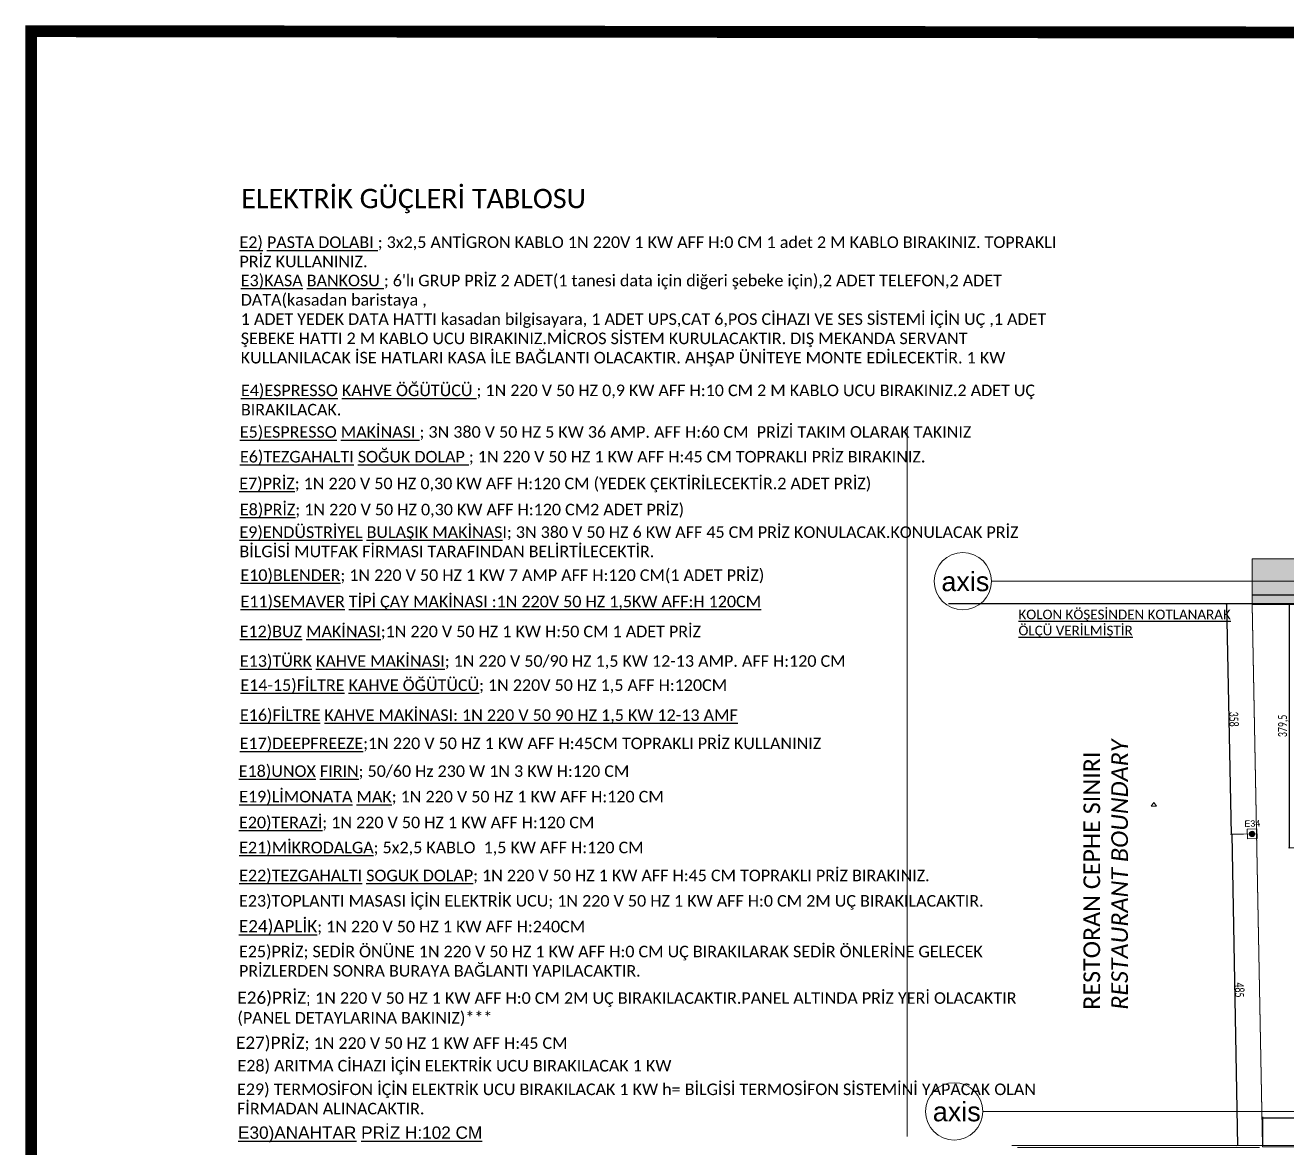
# Model space of a CAD drawing. Header units: millimetres. Extents: x -24 to 530668, y -246875 to -2983.
# Drawn here: x 263378 to 265341, y -118709 to -116962 of the extents above; entities that cross this region are included whole.
import ezdxf
from ezdxf.enums import TextEntityAlignment as Align

# ---------------------------------------------------------------- set-up
doc = ezdxf.new("R2010")
doc.units = ezdxf.units.MM
doc.header["$PDMODE"] = 2
doc.layers.get('0').update_dxf_attribs({"lineweight": 20})
for name, color, linetype, lineweight in [('elektrik yazı', 1, 'Continuous', 25), ('T_elektrik', 10, 'Continuous', 9), ('t_tarama', 253, 'Continuous', 5), ('ölçü', 251, 'Continuous', 5)]:
    doc.layers.add(name, color=color, linetype=linetype, lineweight=lineweight)
doc.styles.add('ARIALT', font='arial.ttf', dxfattribs={"height": 10})
doc.styles.get("Standard").update_dxf_attribs({"font": 'times.ttf', "height": 12})
doc.styles.add('txt_tur_1', font='arial.ttf', dxfattribs={"height": 1.5})
doc.styles.add('yazı', font='arial.ttf')
doc.styles.add('Ölçü50', font='calibri.ttf', dxfattribs={"width": 0.7})
doc.dimstyles.new('olcu10', dxfattribs={"dimtxt": 14, "dimasz": 2, "dimexe": 1.25, "dimexo": 0.625, "dimgap": 0.5, "dimtad": 1, "dimdec": 1, "dimrnd": 0.5, "dimzin": 9, "dimtxsty": 'Ölçü50', "dimblk": 'ARCHTICK', "dimcen": 2, "dimclrd": 256, "dimclre": 256, "dimclrt": 6, "dimazin": 2, "dimtfac": 1, "dimtdec": 1, "dimtix": 1, "dimtmove": 0, "dimatfit": 3, "dimldrblk": 'ARCHTICK', "dimfxl": 1, "dimlwd": -1, "dimarcsym": 0})

# ---------------------------------------------------------------- blocks, each defined once
blk = doc.blocks.new('NEW')
at = {"layer": 't_tarama'}
h = blk.add_hatch(dxfattribs=at)
h.set_pattern_fill('ANSI33', color=256, angle=90, style=0)
h.set_pattern_definition([(135, (243526.0257, -129410.637), (-4.490128, -4.490128), []), (135, (243526.0257, -129406.147), (-4.490128, -4.490128), [3.175, -1.5875])])
edge = h.paths.add_edge_path()
edge.add_arc((271845.8, -115080.6), 30, 0, 360)
edge = h.paths.add_edge_path()
edge.add_arc((271021, -115080.6), 30, 0, 360)
h.paths.add_polyline_path([(270573.5, -114225.6), (270643.5, -114225.6), (270643.5, -114295.6), (270573.5, -114295.6)])
for p, q in [((270036.6, -114022.5), (270036.6, -115124.7)), ((270168, -114260.6, -17966.2), (273435.8, -114260.6, -17966.2)), ((270573.5, -114281.6), (272653.5, -114281.6)), ((270643.5, -114295.6), (270573.5, -114295.6)), ((270573.5, -114295.6), (270590, -115138.7)), ((270573.5, -114296.6), (270590, -115139.2, 2.3)), ((270573.5, -114296.6), (272643.5, -114296.6)), ((270420.6, -114605.2), (270416.4, -114610.8)), ((270424.8, -114610.8), (270416.4, -114610.8)), ((270420.6, -114605.2), (270424.8, -114610.8)), ((270154.6, -115085.6, -17966.2), (273422.4, -115085.6, -17966.2)), ((270590, -115138.7), (270873.5, -115138.7)), ((270590, -115140.7, 0), (270873.5, -115140.7, 0))]:
    blk.add_line(p, q, dxfattribs=at)
for points in [[(270573.5, -114225.6), (270643.5, -114225.6), (270643.5, -114295.6), (270573.5, -114295.6)], [(270873.5, -115140.7), (270873.5, -115138.7), (270590, -115138.7), (270590, -115140.7)]]:
    blk.add_lwpolyline(points, close=True, dxfattribs=at)
for points in [[(270573.5, -114295.6), (270528.5, -114295.6), (270125.7, -114295.6)], [(270590, -115138.7), (270199.8, -115138.7)]]:
    blk.add_lwpolyline(points, dxfattribs=at)
at = {"layer": 't_tarama', "elevation": 0}
blk.add_lwpolyline([(270585, -115141.7), (270208.5, -115141.7)], dxfattribs=at)
at = {"layer": 't_tarama'}
for centre in [(270123.4, -114260.6, -17966.2), (270110, -115085.6, -17966.2)]:
    blk.add_circle(centre, 44.6, dxfattribs=at)
at = {"layer": 't_tarama', "insert": (270311.1, -114927.5, 3), "char_height": 26, "width": 491.39, "attachment_point": 1, "rotation": 90}
blk.add_mtext('{\\fCalibri|b0|i0|c162|p34;RESTORAN CEPHE SINIRI\\P\\fCalibri|b0|i1|c162|p34;RESTAURANT BOUNDARY}', dxfattribs=at)
at = {"layer": 't_tarama', "style": 'txt_tur_1'}
for tag, p in [('19S', (270127.4, -114276.1, -17966.2)), ('20T', (270114, -115101.1, -17966.2)), ('21U', (270114, -116087.1, -17966.2)), ('22V', (270114, -116926.1, -17966.2))]:
    blk.add_attdef(tag, text='', height=30, dxfattribs=at).set_placement(p, align=Align.CENTER)
blk = doc.blocks.new('A$C53525628')
at = {"layer": 'T_elektrik'}
h = blk.add_hatch(color=256, dxfattribs=at)
edge = h.paths.add_edge_path()
edge.add_arc((7.5, 7.5), 4.17, 0, 360)
blk.add_lwpolyline([(0, 0), (15, 0), (15, 15), (0, 15)], close=True, dxfattribs=at)
blk.add_circle((7.5, 7.5), 4.17, dxfattribs=at)
blk = doc.blocks.new('_ArchTick')
at = {"color": 0, "linetype": 'ByBlock', "const_width": 0.15}
blk.add_lwpolyline([(-0.5, -0.5), (0.5, 0.5)], dxfattribs=at)
blk = doc.blocks.new('*D950')
at = {"layer": 'DEFPOINTS', "color": 0, "transparency": 16777216}
for p in [(265394.4, -117878.2, 0), (265402, -118236.2, 1), (265362.1, -118237.1)]:
    blk.add_point(p, dxfattribs=at)
at = {"layer": 'elektrik yazı', "lineweight": -2, "transparency": 16777216}
for p, q in [((265393.7, -117878.2), (265353.2, -117879.1)), ((265401.3, -118236.2), (265360.8, -118237.1))]:
    blk.add_line(p, q, dxfattribs=at)
at = {"layer": 'elektrik yazı', "transparency": 16777216}
blk.add_line((265354.5, -117879.1), (265362.1, -118237.1), dxfattribs=at)
at = {"layer": 'elektrik yazı', "transparency": 16777216, "xscale": 2, "yscale": 2, "zscale": 2}
for p, rotation in [((265354.5, -117879.1), 91.21822252054429), ((265362.1, -118237.1), 271.2182225205443)]:
    blk.add_blockref('_ArchTick', p, dxfattribs=dict(at, rotation=rotation))
at = {"layer": 'elektrik yazı', "color": 6, "transparency": 16777216, "insert": (265365.9, -118057.9), "char_height": 14, "attachment_point": 5, "rotation": 271.2182, "style": 'Ölçü50'}
blk.add_mtext('358', dxfattribs=at)
blk = doc.blocks.new('*D960')
at = {"layer": 'DEFPOINTS', "color": 0, "transparency": 16777216}
for p in [(265458.1, -117878.4, 0), (265452.3, -118258.1), (265723.5, -118258.1, 0)]:
    blk.add_point(p, dxfattribs=at)
at = {"layer": 'elektrik yazı', "lineweight": -2, "transparency": 16777216}
for p, q in [((265457.5, -117878.4), (265451, -117878.4)), ((265722.8, -118258.1), (265451, -118258.1))]:
    blk.add_line(p, q, dxfattribs=at)
at = {"layer": 'elektrik yazı', "transparency": 16777216}
blk.add_line((265452.3, -117878.4), (265452.3, -118258.1), dxfattribs=at)
at = {"layer": 'elektrik yazı', "transparency": 16777216, "xscale": 2, "yscale": 2, "zscale": 2}
for p, rotation in [((265452.3, -117878.4), 90), ((265452.3, -118258.1), 270)]:
    blk.add_blockref('_ArchTick', p, dxfattribs=dict(at, rotation=rotation))
at = {"layer": 'elektrik yazı', "color": 6, "transparency": 16777216, "insert": (265443.2, -118068.3), "char_height": 14, "attachment_point": 5, "rotation": 90, "style": 'Ölçü50'}
blk.add_mtext('379,5', dxfattribs=at)
blk = doc.blocks.new('*D977')
at = {"layer": 'DEFPOINTS', "color": 0, "transparency": 16777216}
for p in [(265402, -118236.2, 1), (265371.6, -118722), (265410.9, -118721.3, 0)]:
    blk.add_point(p, dxfattribs=at)
at = {"layer": 'elektrik yazı', "lineweight": -2, "transparency": 16777216}
for p, q in [((265401.3, -118236.2), (265361.4, -118236.9)), ((265410.3, -118721.3), (265370.3, -118722))]:
    blk.add_line(p, q, dxfattribs=at)
at = {"layer": 'elektrik yazı', "transparency": 16777216}
blk.add_line((265362.7, -118236.9), (265371.6, -118722), dxfattribs=at)
at = {"layer": 'elektrik yazı', "transparency": 16777216, "xscale": 2, "yscale": 2, "zscale": 2}
for p, rotation in [((265362.7, -118236.9), 91.05446153838196), ((265371.6, -118722), 271.0544615383819)]:
    blk.add_blockref('_ArchTick', p, dxfattribs=dict(at, rotation=rotation))
at = {"layer": 'elektrik yazı', "color": 6, "transparency": 16777216, "insert": (265374.8, -118479.3), "char_height": 14, "attachment_point": 5, "rotation": 271.0545, "style": 'Ölçü50'}
blk.add_mtext('485', dxfattribs=at)
blk = doc.blocks.new('*D978')
at = {"layer": 'DEFPOINTS', "color": 0, "transparency": 16777216}
for p in [(265559.9, -118678), (265410.9, -118721.3, 0), (265559.9, -118721.3, 0)]:
    blk.add_point(p, dxfattribs=at)
at = {"layer": 'elektrik yazı', "lineweight": -2, "transparency": 16777216}
for p, q in [((265410.9, -118720.6), (265410.9, -118676.7)), ((265559.9, -118720.6), (265559.9, -118676.7))]:
    blk.add_line(p, q, dxfattribs=at)
at = {"layer": 'elektrik yazı', "transparency": 16777216}
blk.add_line((265410.9, -118678), (265559.9, -118678), dxfattribs=at)
at = {"layer": 'elektrik yazı', "transparency": 16777216, "xscale": 2, "yscale": 2, "zscale": 2, "rotation": 180}
blk.add_blockref('_ArchTick', (265410.9, -118678), dxfattribs=at)
at = {"layer": 'elektrik yazı', "transparency": 16777216, "xscale": 2, "yscale": 2, "zscale": 2}
blk.add_blockref('_ArchTick', (265559.9, -118678), dxfattribs=at)
at = {"layer": 'elektrik yazı', "color": 6, "transparency": 16777216, "insert": (265485.4, -118670.3), "char_height": 14, "attachment_point": 5, "style": 'Ölçü50'}
blk.add_mtext('149', dxfattribs=at)
blk = doc.blocks.new('elektrik sd')
at = {"layer": 'elektrik yazı'}
blk.add_line((265394.36, -117864.15, 0), (267474.36, -117864.15, 0), dxfattribs=at)
at = {"layer": 'elektrik yazı', "elevation": 0}
blk.add_lwpolyline([(265462.6, -117878.21), (264922.19, -117878.21)], dxfattribs=at)
at = {"layer": 'elektrik yazı', "xscale": -1.000359529408342, "yscale": 1.000359529408342, "zscale": 1.000359529408342, "rotation": 1.79091879426097}
blk.add_blockref('A$C53525628', (265402.2, -118243.7, 1.03), dxfattribs=at)
at = {"layer": 'elektrik yazı', "style": 'ARIALT'}
blk.add_text('E34', height=10, rotation=1.79092, dxfattribs=at).set_placement((265382.51, -118225.6, 1.03))
at = {"layer": 'elektrik yazı', "attachment_point": 1, "style": 'yazı'}
for s, insert, char_height, width in [('{\\fCalibri|b0|i0|c0|p34;\\C1;ELEKTRİK GÜÇLERİ TABLOSU}', (263821.28, -117232.69, 0), 30, 1287.6389), ('{\\fCalibri|b0|i0|c238|p34;\\LE\\fCalibri|b0|i0|c162|p34;2\\fCalibri|b0|i0|c238|p34;)\\fCalibri|b0|i0|c162|p34; \\fCalibri|b0|i0|c238|p34;PASTA\\fCalibri|b0|i0|c162|p34; \\fCalibri|b0|i0|c238|p34;DOLABI\\l ; \\fCalibri|b0|i0|c0|p34;3x2,5 ANTİGRON KABLO\\fCalibri|b0|i0|c238|p34; \\fCalibri|b0|i0|c0|p34;1N 220V 1 KW \\fCalibri|b0|i0|c238|p34;AFF H:\\fCalibri|b0|i0|c0|p34;0\\fCalibri|b0|i0|c238|p34; CM \\fCalibri|b0|i0|c0|p34;1 adet \\fCalibri|b0|i0|c238|p34;2 M KABLO BIRAKINIZ.\\fCalibri|b0|i0|c0|p34; TOPRAKLI PRİZ KULLANINIZ\\fCalibri|b0|i0|c238|p34;.}', (263818.7, -117306.69, 0), 18, 1287.6389), ("{\\fCalibri|b0|i0|c238|p34;\\LE\\fCalibri|b0|i0|c162|p34;3\\fCalibri|b0|i0|c238|p34;)\\fCalibri|b0|i0|c162|p34;KASA BANKOSU \\fCalibri|b0|i0|c0|p34;\\l; 6'lı\\fCalibri|b0|i0|c204|p34; GRUP PR\\fCalibri|b0|i0|c0|p34;İ\\fCalibri|b0|i0|c204|p34;Z \\fCalibri|b0|i0|c0|p34;2 ADET(1 tanesi data için diğeri şebeke için),2 ADET TELEFON,2 ADET DATA(kasadan baristaya ,\\P1 ADET YEDEK DATA HATTI kasadan bilgisayara, 1 ADET UPS,CAT 6,POS CİHAZI VE SES SİSTEMİ İÇİN UÇ\\fCalibri|b0|i0|c204|p34; \\fCalibri|b0|i0|c162|p34;,1 ADET ŞEBEKE HATTI \\fCalibri|b0|i0|c204|p34;2 M KABLO \\fCalibri|b0|i0|c0|p34;UCU BIRAKINIZ\\fCalibri|b0|i0|c162|p34;.\\fCalibri|b0|i0|c0|p34;MİCROS SİSTEM KURULACAKTIR.\\fCalibri|b0|i0|c204|p34; \\fCalibri|b0|i0|c0|p34;DIŞ MEKANDA SERVANT KULLANILACAK İSE HATLARI KASA İLE BAĞLANTI OLACAKTIR.\\fCalibri|b0|i0|c162|p34; \\fCalibri|b0|i0|c204|p34;AH\\fCalibri|b0|i0|c0|p34;Ş\\fCalibri|b0|i0|c204|p34;AP ÜN\\fCalibri|b0|i0|c0|p34;İ\\fCalibri|b0|i0|c204|p34;TEYE MONTE ED\\fCalibri|b0|i0|c0|p34;İ\\fCalibri|b0|i0|c204|p34;LECEKT\\fCalibri|b0|i0|c0|p34;İ\\fCalibri|b0|i0|c204|p34;R.\\fCalibri|b0|i0|c0|p34; 1 KW}", (263820.69, -117366.27, 0), 18, 1287.6389), ('{\\fCalibri|b0|i0|c238|p34;\\LE\\fCalibri|b0|i0|c162|p34;4\\fCalibri|b0|i0|c238|p34;)\\fCalibri|b0|i0|c162|p34;ESPRESSO KAHVE ÖĞÜTÜCÜ \\fCalibri|b0|i0|c0|p34;\\l; 1N 220 V 50 HZ 0,9 KW AFF H:10 CM 2 M KABLO UCU BIRAKINIZ.2 ADET UÇ BIRAKILACAK.}', (263820.91, -117537.21, 0), 18, 1287.6389), ('{\\fCalibri|b0|i0|c238|p34;\\LE\\fCalibri|b0|i0|c162|p34;5\\fCalibri|b0|i0|c238|p34;)\\fCalibri|b0|i0|c162|p34;ESPRESSO MAKİNASI\\fCalibri|b0|i0|c0|p34;\\l ; 3N 380 V 50 HZ 5 KW 36 AMP. AFF H:60 CM  PRİZİ TAKIM OLARAK TAKINIZ}', (263819.22, -117601.91, 0), 18, 1287.6389), ('{\\fCalibri|b0|i0|c238|p34;\\LE\\fCalibri|b0|i0|c162|p34;6\\fCalibri|b0|i0|c238|p34;)\\fCalibri|b0|i0|c162|p34;TEZGAHALTI SOĞUK DOLAP\\fCalibri|b0|i0|c0|p34;\\l ; 1N 220 V 50 HZ 1 KW AFF H:45 CM TOPRAKLI PRİZ BIRAKINIZ.}', (263819.41, -117640.4, 0), 18, 1287.6389), ('{\\fCalibri|b0|i0|c238|p34;\\LE\\fCalibri|b0|i0|c162|p34;7\\fCalibri|b0|i0|c238|p34;)\\fCalibri|b0|i0|c162|p34;PRİZ\\fCalibri|b0|i0|c0|p34;\\l; 1N 220 V 50 HZ 0,30 KW AFF H:120 CM (YEDEK ÇEKTİRİLECEKTİR.2 ADET PRİZ)}', (263818.37, -117682.06, 0), 18, 1287.6389), ('{\\fCalibri|b0|i0|c238|p34;\\LE\\fCalibri|b0|i0|c162|p34;8\\fCalibri|b0|i0|c238|p34;)\\fCalibri|b0|i0|c162|p34;PRİZ\\fCalibri|b0|i0|c0|p34;\\l; 1N 220 V 50 HZ 0,30 KW AFF H:120 CM2 ADET PRİZ) }', (263819.29, -117722.67, 0), 18, 1287.6389), ('{\\fCalibri|b0|i0|c238|p34;\\LE\\fCalibri|b0|i0|c162|p34;9\\fCalibri|b0|i0|c238|p34;)\\fCalibri|b0|i0|c162|p34;ENDÜSTRİYEL BULAŞIK MAKİNAS\\fCalibri|b0|i0|c0|p34;\\lI; 3N 380 V 50 HZ 6 KW AFF 45 CM PRİZ KONULACAK.KONULACAK PRİZ BİLGİSİ MUTFAK FİRMASI TARAFINDAN BELİRTİLECEKTİR.}', (263818.66, -117757.81, 0), 18, 1287.6389), ('{\\fCalibri|b0|i0|c238|p34;\\LE\\fCalibri|b0|i0|c162|p34;10\\fCalibri|b0|i0|c238|p34;)\\fCalibri|b0|i0|c162|p34;BLENDER\\fCalibri|b0|i0|c0|p34;\\l; 1N 220 V 50 HZ 1 KW 7 AMP AFF H:120 CM(1 ADET PRİZ)}', (263820.07, -117824.77, -0.13), 18, 1287.6389), ('{\\fCalibri|b0|i0|c238|p34;\\LE\\fCalibri|b0|i0|c162|p34;11\\fCalibri|b0|i0|c238|p34;)\\fCalibri|b0|i0|c162|p34;SEMAVER TİPİ ÇAY MAKİNASI :1N 220V 50 HZ 1,5KW AFF:H 120CM}', (263820.26, -117865.8, 0), 18, 1287.6389), ('\\A1;{\\fCalibri|b0|i0|c162|p34;\\L\\C0;KOLON KÖŞESİNDEN KOTLANARAK ÖLÇÜ VERİLMİŞTİR}', (265030.84, -117887.4, 0), 15, 336.6812), ('{\\fCalibri|b0|i0|c238|p34;\\LE\\fCalibri|b0|i0|c162|p34;12\\fCalibri|b0|i0|c238|p34;)\\fCalibri|b0|i0|c162|p34;BUZ MAKİNASI\\fCalibri|b0|i0|c0|p34;\\l;1N 220 V 50 HZ 1 KW H:50 CM 1 ADET PRİZ}', (263818.99, -117912.37, 0), 18, 1287.6389), ('{\\fCalibri|b0|i0|c238|p34;\\LE\\fCalibri|b0|i0|c162|p34;13\\fCalibri|b0|i0|c238|p34;)\\fCalibri|b0|i0|c162|p34;TÜRK KAHVE MAKİNASI\\fCalibri|b0|i0|c0|p34;\\l; 1N 220 V 50/90 HZ 1,5 KW 12-13 AMP. AFF H:120 CM}', (263819.28, -117958.37, 0), 18, 1287.6389), ('{\\fCalibri|b0|i0|c238|p34;\\LE\\fCalibri|b0|i0|c162|p34;14-15\\fCalibri|b0|i0|c238|p34;)\\fCalibri|b0|i0|c162|p34;FİLTRE KAHVE ÖĞÜTÜCÜ\\fCalibri|b0|i0|c0|p34;\\l; \\fCalibri|b0|i0|c162|p34;1N 220V 50 HZ 1,5 AFF H:120CM}', (263820.06, -117995.9, 0), 18, 1287.6389), ('\\A1;{\\fCalibri|b0|i0|c238|p34;\\LE\\fCalibri|b0|i0|c162|p34;16\\fCalibri|b0|i0|c238|p34;)\\fCalibri|b0|i0|c162|p34;FİLTRE KAHVE MAKİNASI: 1N 220 V 50 90 HZ 1,5 KW 12-13 AMF}', (263819.4, -118042.55, 0), 18, 1287.6389), ('{\\fCalibri|b0|i0|c238|p34;\\LE\\fCalibri|b0|i0|c162|p34;17\\fCalibri|b0|i0|c238|p34;)\\fCalibri|b0|i0|c162|p34;DEEPFREEZE\\fCalibri|b0|i0|c0|p34;\\l;1N 220 V 50 HZ 1 KW \\fCalibri|b0|i0|c162|p34;AFF \\fCalibri|b0|i0|c0|p34;H:\\fCalibri|b0|i0|c162|p34;45\\fCalibri|b0|i0|c0|p34;CM \\fCalibri|b0|i0|c162|p34;TOPRAKLI PRİZ KULLANINIZ}', (263819.03, -118086.48, 0), 18, 1287.6389), ('{\\fCalibri|b0|i0|c238|p34;\\LE\\fCalibri|b0|i0|c162|p34;18\\fCalibri|b0|i0|c238|p34;)\\fCalibri|b0|i0|c162|p34;UNOX FIRIN\\fCalibri|b0|i0|c0|p34;\\l; 50/60 Hz 230 W 1N 3 KW H:120 CM}', (263817.56, -118129.71, 0), 18, 1287.6389), ('{\\fCalibri|b0|i0|c238|p34;\\LE\\fCalibri|b0|i0|c162|p34;19\\fCalibri|b0|i0|c238|p34;)\\fCalibri|b0|i0|c162|p34;LİMONATA MAK\\fCalibri|b0|i0|c0|p34;\\l; 1N 220 V 50 HZ 1 KW AFF H:120 CM }', (263818.17, -118169.4, 0), 18, 1287.6389), ('{\\fCalibri|b0|i0|c238|p34;\\LE\\fCalibri|b0|i0|c162|p34;20\\fCalibri|b0|i0|c238|p34;)\\fCalibri|b0|i0|c162|p34;TERAZİ\\fCalibri|b0|i0|c0|p34;\\l; 1N 220 V 50 HZ 1 KW AFF H:120 CM}', (263817.93, -118209.54, -0.13), 18, 1287.6389), ('{\\fCalibri|b0|i0|c238|p34;\\LE\\fCalibri|b0|i0|c162|p34;21\\fCalibri|b0|i0|c238|p34;)\\fCalibri|b0|i0|c162|p34;MİKRODALGA\\fCalibri|b0|i0|c0|p34;\\l; 5x2,5 KABLO  1,5 KW AFF H:120 CM}', (263818.18, -118248.57, -0.13), 18, 1287.6389), ('{\\fCalibri|b0|i0|c238|p34;\\LE\\fCalibri|b0|i0|c162|p34;22\\fCalibri|b0|i0|c238|p34;)\\fCalibri|b0|i0|c162|p34;TEZGAHALTI SOGUK DOLAP\\fCalibri|b0|i0|c0|p34;\\l; 1N 220 V 50 HZ 1 KW AFF H:45 CM TOPRAKLI PRİZ BIRAKINIZ.}', (263818.18, -118292.05, -0.13), 18, 1287.6389), ('{\\fCalibri|b0|i0|c0|p34;E2\\fCalibri|b0|i0|c162|p34;3\\fCalibri|b0|i0|c0|p34;)TOPLANTI MASASI \\fCalibri|b0|i0|c162|p34;İ\\fCalibri|b0|i0|c0|p34;Ç\\fCalibri|b0|i0|c162|p34;İ\\fCalibri|b0|i0|c0|p34;N ELEKTR\\fCalibri|b0|i0|c162|p34;İ\\fCalibri|b0|i0|c0|p34;K UCU; 1N 220 V 50 HZ 1 KW AFF H:0 CM 2M UÇ BIRAKILACAKTIR. }', (263817.95, -118331.62, 0), 18, 1287.6389), ('{\\fCalibri|b0|i0|c238|p34;\\H1.0625x;\\LE\\fCalibri|b0|i0|c162|p34;24\\fCalibri|b0|i0|c238|p34;)\\fCalibri|b0|i0|c162|p34;APLİK\\fCalibri|b0|i0|c0|p34;\\H0.94118x;\\l; 1N 220 V 50 HZ 1 KW AFF H:240CM}', (263817.71, -118370.54, 0), 18, 1287.6389), ('{\\fCalibri|b0|i0|c0|p34;E2\\fCalibri|b0|i0|c162|p34;5\\fCalibri|b0|i0|c0|p34;)PRİZ; SEDİR ÖNÜNE 1N 220 V 50 HZ 1 KW AFF H:0 CM UÇ BIRAKILARAK SEDİR ÖNLERİNE GELECEK PRİZLERDEN SONRA BURAYA BAĞLANTI YAPILACAKTIR. }', (263817.88, -118410.46, 0), 18, 1287.6389), ('{\\fCalibri|b0|i0|c238|p34;\\H1.0625x;E\\fCalibri|b0|i0|c162|p34;26\\fCalibri|b0|i0|c238|p34;)\\fCalibri|b0|i0|c162|p34;PRİZ\\fArial|b0|i0|c162|p34;\\H0.94118x;; \\fCalibri|b0|i0|c0|p34;1N 220 V 50 HZ 1 KW AFF H:0 CM 2M UÇ BIRAKILACAKTIR.\\fCalibri|b0|i0|c162|p34;PANEL ALTINDA PRİZ YERİ OLACAKTIR \\C2;(PANEL DETAYLARINA BAKINIZ)***}', (263815.47, -118481.68, 0), 18, 1287.6389), ('{\\fCalibri|b0|i0|c238|p34;\\H1.0625x;E\\fCalibri|b0|i0|c162|p34;27\\fCalibri|b0|i0|c238|p34;)\\fCalibri|b0|i0|c162|p34;PRİZ\\fCalibri|b0|i0|c0|p34;\\H0.94118x;; 1N 220 V 50 HZ 1 KW AFF H:45 CM }', (263813.27, -118551.76, 0), 18, 1287.6389), ('{\\fCalibri|b0|i0|c238|p34;E\\fCalibri|b0|i0|c0|p34;2\\fCalibri|b0|i0|c162|p34;8\\fCalibri|b0|i0|c238|p34;)\\fCalibri|b0|i0|c0|p34; ARITMA CİHAZI İÇİN ELEKTRİK UCU BIRAKILACAK 1 KW }', (263815.61, -118588.11, 0), 18, 1287.6389), ('{\\fCalibri|b0|i0|c238|p34;E\\fCalibri|b0|i0|c0|p34;2\\fCalibri|b0|i0|c162|p34;9\\fCalibri|b0|i0|c238|p34;)\\fCalibri|b0|i0|c0|p34; TERMOSİFON İÇİN ELEKTRİK UCU BIRAKILACAK 1 KW h= BİLGİSİ TERMOSİFON SİSTEMİNİ YAPACAK OLAN FİRMADAN ALINACAKTIR.}', (263814.91, -118624.86, 0), 18, 1287.6389), ('{\\fArial|b0|i0|c238|p34;\\H1.0625x;\\LE\\fArial|b0|i0|c162|p34;30\\fArial|b0|i0|c238|p34;)\\fArial|b0|i0|c162|p34;ANAHTAR PRİZ H:102 CM}', (263816.45, -118691.67, -0.07), 18, 1287.6389)]:
    blk.add_mtext(s, dxfattribs=dict(at, insert=insert, char_height=char_height, width=width))
at = {"layer": 'elektrik yazı'}
for p1, p2, distance, picture, middle in [((265394.36, -117878.21, 0), (265401.97, -118236.2, 1.03), -39.91, '*D950', (265365.93, -118057.89)), ((265401.97, -118236.2, 1.03), (265410.9, -118721.25, 0), -39.31, '*D977', (265374.8, -118479.31))]:
    dim = blk.add_aligned_dim(p1=p1, p2=p2, distance=distance, dimstyle='olcu10', dxfattribs=at)
    dim.commit()
    dim.dimension.update_dxf_attribs({"geometry": picture, "text_midpoint": middle})
dim = blk.add_linear_dim(base=(265452.29, -118258.14), p1=(265458.13, -117878.4, 0), p2=(265723.46, -118258.14, 0), angle=90, dimstyle='olcu10', dxfattribs=at)
dim.commit()
dim.dimension.update_dxf_attribs({"geometry": '*D960', "text_midpoint": (265443.16, -118068.27)})
dim = blk.add_linear_dim(base=(265559.87, -118677.96), p1=(265410.9, -118721.25, 0), p2=(265559.87, -118721.25, 0), dimstyle='olcu10', dxfattribs=at)
dim.commit()
dim.dimension.update_dxf_attribs({"geometry": '*D978', "text_midpoint": (265485.38, -118670.28)})

msp = doc.modelspace()

# ---------------------------------------------------------------- linework, layer by layer
at = {"color": 252, "const_width": 18.492}
msp.add_lwpolyline([(263386.94, -120795.106), (263386.94, -116971.666), (268784.252, -116977.279), (268784.252, -120800.72)], close=True, dxfattribs=at)

# ---------------------------------------------------------------- block references
at = {"layer": 'ölçü', "color": 2}
ref = msp.add_blockref('NEW', (-5286.767, -3566.99, 0.261), dxfattribs=at)
ref.add_attrib('19S', 'axis', dxfattribs={"layer": 't_tarama', "height": 30, "style": 'txt_tur_1'}).set_placement((264840.63, -117843.045, -17965.931), align=Align.CENTER)
ref.add_attrib('20T', 'axis', dxfattribs={"layer": 't_tarama', "height": 30, "style": 'txt_tur_1'}).set_placement((264827.248, -118668.045, -17965.931), align=Align.CENTER)
msp.add_blockref('elektrik sd', (-107.597, 15.586, 0.261), dxfattribs=at)

doc.saveas('drawing.dxf')
